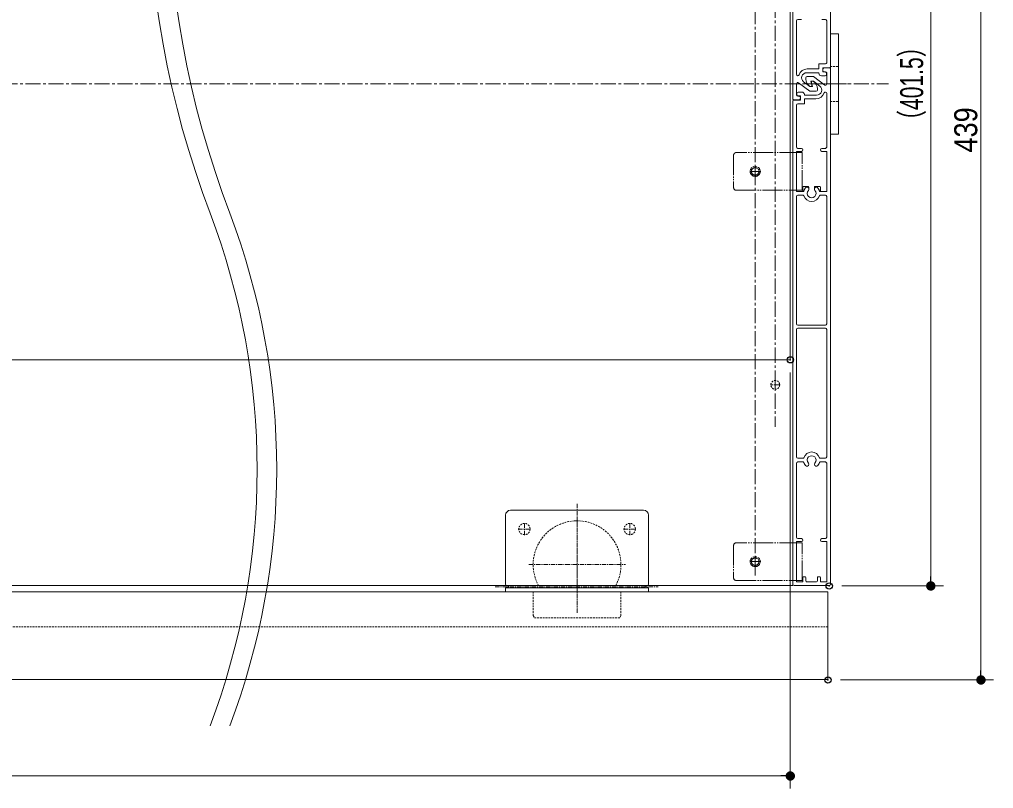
# Model space of a CAD drawing. Units: millimetres, scale not verified. Extents: x -1516 to 1516, y -761 to 761.
# Drawn here: x -387.1 to 1.1, y -213 to 93.8 of the extents above; entities that cross this region are included whole.
import ezdxf
from ezdxf.enums import TextEntityAlignment as Align

# ---------------------------------------------------------------- set-up
doc = ezdxf.new("R2010")
doc.units = ezdxf.units.MM
doc.header["$LTSCALE"] = 5
doc.header["$PDMODE"] = 32
doc.header["$PDSIZE"] = 2.5
for name, pattern in [('USER1', [2.91, 1.76, -0.4, 0.35, -0.4]), ('USER2', [1.11, 0.71, -0.4]), ('USER3', [10.5, 8, -0.5, 0.5, -0.5, 0.5, -0.5]), ('USER4', [9.172222, 5.997222, -1.058333, 1.058333, -1.058333])]:
    doc.linetypes.add(name, pattern=pattern)
for name, color, linetype, lineweight in [('0-1_3一般', 7, 'Continuous', 15), ('0-3_2寸法-1', 7, 'Continuous', 15), ('0-4_0', 7, 'Continuous', 25)]:
    doc.layers.add(name, color=color, linetype=linetype, lineweight=lineweight)
doc.layers.add('0-5_Defpoints', color=7, linetype='Continuous')
doc.styles.add('ＭＳ Ｐゴシック', font='')
doc.styles.get('ＭＳ Ｐゴシック').set_extended_font_data('MS PGothic')

# ---------------------------------------------------------------- blocks, each defined once
blk = doc.blocks.new('グループ-14')
at = {"layer": '0-1_3一般'}
for p, q in [((1915, 440.25), (1931, 440.25)), ((1915, 377.75), (1915, 440.25)), ((1931, 440.25), (1931, 377.75)), ((1915, 302.75), (1915, 377.75)), ((1931, 377.75), (1931, 302.75)), ((1915, 240.25), (1915, 302.75)), ((1931, 302.75), (1931, 240.25)), ((1931, 240.25), (1915, 240.25))]:
    blk.add_line(p, q, dxfattribs=at)
at = {"layer": '0-1_3一般', "linetype": 'USER2'}
for p, q in [((1915, 375.25), (1931, 375.25)), ((1915, 305.25), (1931, 305.25))]:
    blk.add_line(p, q, dxfattribs=at)
at = {"layer": '0-1_3一般', "linetype": 'USER1'}
blk.add_line((1891.06, 340.25), (1950.56, 340.25), dxfattribs=at)
blk = doc.blocks.new('グループ-17')
at = {"layer": '0-1_3一般', "linetype": 'USER3'}
for p, q in [((1722, 198.24), (1722, 133.24)), ((1853.5, 203.24), (1727, 203.24)), ((1847, 128.24), (1847, 203.24)), ((1858.5, 203.24), (1853.5, 203.24)), ((1858.5, 128.24), (1858.5, 203.24)), ((1765, 154.74), (1765, 176.74)), ((1776, 165.74), (1754, 165.74)), ((1727, 128.24), (1853.5, 128.24)), ((1853.5, 128.24), (1858.5, 128.24)), ((1722, -580.01), (1722, -645.01)), ((1853.5, -575.01), (1727, -575.01)), ((1847, -650.01), (1847, -575.01)), ((1765, -623.51), (1765, -601.51)), ((1776, -612.51), (1754, -612.51)), ((1727, -650.01), (1853.5, -650.01))]:
    blk.add_line(p, q, dxfattribs=at)
blk.add_lwpolyline([(1853.5, -650.01), (1858.5, -650.01), (1858.5, -575.01), (1853.5, -575.01)], dxfattribs=at)
for centre, radius in [((1765, 165.74), 10), ((1765, 165.74), 7.5), ((1765, -612.51), 10), ((1765, -612.51), 7.5)]:
    blk.add_circle(centre, radius, dxfattribs=at)
for centre, start, end in [((1727, 198.24), 90, 180), ((1727, 133.24), 180, 270), ((1727, -580.01), 90, 180), ((1727, -645.01), 180, 270)]:
    blk.add_arc(centre, 5, start, end, dxfattribs=at)
blk = doc.blocks.new('グループ-18')
at = {"layer": '0-1_3一般'}
for p, q in [((1840, 1338), (1840, 310)), ((1915, 374), (1915, 1338)), ((1847.5, 466.25), (1847.5, 359)), ((1857, 468.75), (1850, 468.75)), ((1905, 468.75), (1898, 468.75)), ((1907.5, 382.5), (1907.5, 466.25)), ((1868.91, 370), (1892, 370)), ((1892, 380), (1905, 380)), ((1892, 370), (1892, 380)), ((1897, 356.5), (1904.5, 356.5)), ((1907, 359), (1907, 361.5)), ((1847.5, 318.5), (1847.5, 340.61)), ((1874, 335), (1861.45, 344.54)), ((1879.16, 335), (1874, 335)), ((1879.16, 335), (1877.15, 342.5)), ((1889, 328), (1889, 330.5)), ((1852.5, 316), (1850, 316)), ((1855, 311), (1855, 313.5)), ((1841.5, 308.5), (1852.5, 308.5))]:
    blk.add_line(p, q, dxfattribs=at)
for points in [[(1904.5, 364), (1899.5, 364), (1899.5, 372.5), (1913.5, 372.5)], [(1867.51, 362.5), (1892, 362.5), (1892, 361.5)], [(1851.51, 342.6), (1874, 325.5), (1886.5, 325.5)]]:
    blk.add_lwpolyline(points, dxfattribs=at)
for centre, radius, start, end in [((1850, 466.25), 2.5, 90, 180), ((1905, 466.25), 2.5, 0, 90), ((1868.91, 352.5), 17.5, 90, 161.03442), ((1905, 382.5), 2.5, 270, 0), ((1913.5, 374), 1.5, 270, 0), ((1850, 359), 2.5, 180, 341.03442), ((1867.51, 352.5), 10, 90, 232.75146), ((1897, 361.5), 5, 180, 270), ((1904.5, 361.5), 2.5, 0, 90), ((1904.5, 359), 2.5, 270, 0), ((1850, 340.61), 2.5, 52.75146, 180), ((1879.56, 343.15), 2.5, 57.4938, 195), ((1871.5, 330.5), 17.5, 0, 57.4938), ((1850, 318.5), 2.5, 180, 270), ((1852.5, 313.5), 2.5, 0, 90), ((1852.5, 311), 2.5, 270, 0), ((1886.5, 328), 2.5, 270, 0), ((1841.5, 310), 1.5, 180, 270)]:
    blk.add_arc(centre, radius, start, end, dxfattribs=at)
blk = doc.blocks.new('グループ-19')
at = {"layer": '0-1_3一般'}
for p, q in [((1900, 369.5), (1900, 367)), ((1913.5, 372), (1902.5, 372)), ((1915, -657.5), (1915, 370.5)), ((1866, 352.5), (1866, 350)), ((1881, 355), (1868.5, 355)), ((1903.49, 337.9), (1881, 355)), ((1902.5, 364.5), (1905, 364.5)), ((1907.5, 362), (1907.5, 339.89)), ((1875.84, 345.5), (1877.85, 338)), ((1848, 321.5), (1848, 319)), ((1858, 324), (1850.5, 324)), ((1850.5, 316.5), (1855.5, 316.5)), ((1855.5, 316.5), (1855.5, 308)), ((1863, 318), (1863, 319)), ((1887.49, 318), (1863, 318)), ((1907.5, 214.25), (1907.5, 321.5)), ((1840, 306.5), (1840, -657.5)), ((1855.5, 308), (1841.5, 308)), ((1847.5, 298), (1847.5, 214.25)), ((1857, 205.75), (1847.5, 205.75)), ((1847.5, 205.75), (1847.5, 125.75)), ((1850, 211.75), (1857, 211.75)), ((1898, 211.75), (1905, 211.75)), ((1860, 125.75), (1847.5, 125.75)), ((1850, 118.25), (1860.54, 118.25)), ((1860, 134.25), (1860, 125.75)), ((1866, 135.75), (1861.5, 135.75)), ((1870.48, 135.75), (1866, 135.75)), ((1871.98, 130.48), (1871.98, 134.25)), ((1883.02, 130.48), (1883.02, 134.25)), ((1884.52, 135.75), (1889, 135.75)), ((1893.5, 135.75), (1889, 135.75)), ((1894.46, 118.25), (1905, 118.25)), ((1847.5, 115.75), (1847.5, -138.5)), ((1907.5, -138.5), (1907.5, 115.75)), ((1847.5, -149.5), (1847.5, -403.75)), ((1905, -141), (1850, -141)), ((1850, -147), (1905, -147)), ((1907.5, -403.75), (1907.5, -149.5)), ((1860.54, -406.25), (1850, -406.25)), ((1905, -406.25), (1894.46, -406.25)), ((1847.5, -416.25), (1847.5, -564)), ((1850, -413.75), (1860.54, -413.75)), ((1894.46, -413.75), (1905, -413.75)), ((1907.5, -564), (1907.5, -416.25)), ((1847.5, -572.5), (1847.5, -652.5)), ((1847.5, -572.5), (1857, -572.5)), ((1857, -566.5), (1850, -566.5)), ((1898, -566.5), (1905, -566.5)), ((1842.5, -660), (1912.5, -660)), ((1860, -652.5), (1847.5, -652.5)), ((1860, -644), (1860, -652.5)), ((1864.5, -642.5), (1861.5, -642.5)), ((1866, -651), (1866, -644)), ((1867.5, -652.5), (1887.5, -652.5)), ((1889, -644), (1889, -651)), ((1893.5, -642.5), (1890.5, -642.5)), ((1895, -652.5), (1895, -644)), ((1895, -652.5), (1907.5, -652.5))]:
    blk.add_line(p, q, dxfattribs=at)
at = {"layer": '0-1_3一般', "linetype": 'USER3'}
for p, q in [((1861.69, 125.75), (1860, 125.75)), ((1866, 133.48), (1866, 135.75)), ((1889, 135.75), (1889, 133.48)), ((1895, 125.75), (1893.31, 125.75))]:
    blk.add_line(p, q, dxfattribs=at)
at = {"layer": '0-1_3一般'}
for points in [[(1875.84, 345.5), (1881, 345.5), (1893.55, 335.96)], [(1886.09, 310.5), (1863, 310.5), (1863, 300.5), (1850, 300.5)], [(1907.5, 125.75), (1907.5, 205.75), (1898, 205.75)], [(1907.5, 125.75), (1895, 125.75), (1895, 134.25)], [(1907.5, -652.5), (1907.5, -572.5), (1898, -572.5)]]:
    blk.add_lwpolyline(points, dxfattribs=at)
for centre, radius, start, end in [((1902.5, 369.5), 2.5, 90, 180), ((1913.5, 370.5), 1.5, 0, 90), ((1868.5, 352.5), 2.5, 90, 180), ((1883.5, 350), 17.5, 180, 237.4938), ((1902.5, 367), 2.5, 180, 270), ((1905, 362), 2.5, 0, 90), ((1875.44, 337.35), 2.5, 237.4938, 15), ((1887.49, 328), 10, 270, 52.75146), ((1905, 339.89), 2.5, 232.75146, 0), ((1850.5, 321.5), 2.5, 90, 180), ((1850.5, 319), 2.5, 180, 270), ((1858, 319), 5, 0, 90), ((1886.09, 328), 17.5, 270, 341.03443), ((1905, 321.5), 2.5, 0, 161.03442), ((1841.5, 306.5), 1.5, 90, 180), ((1850, 298), 2.5, 90, 180), ((1850, 214.25), 2.5, 180, 270), ((1905, 214.25), 2.5, 270, 0), ((1857, 208.75), 3, 0, 90), ((1857, 208.75), 3, 270, 0), ((1898, 208.75), 3, 90, 180), ((1898, 208.75), 3, 180, 270), ((1850, 115.75), 2.5, 90, 180), ((1861.5, 134.25), 1.5, 90, 180), ((1860.54, 116.75), 1.5, 17.20399, 90), ((1877.5, 122), 16.25, 197.20399, 342.79601), ((1877.5, 122), 8.75, 138.28389, 41.71611), ((1870.48, 134.25), 1.5, 0, 90), ((1867.98, 130.48), 4, 318.28389, 0), ((1884.52, 134.25), 1.5, 90, 180), ((1887.02, 130.48), 4, 180, 221.71611), ((1894.46, 116.75), 1.5, 90, 162.79601), ((1893.5, 134.25), 1.5, 0, 90), ((1905, 115.75), 2.5, 0, 90), ((1850, -138.5), 2.5, 180, 270), ((1850, -149.5), 2.5, 90, 180), ((1905, -138.5), 2.5, 270, 0), ((1905, -149.5), 2.5, 0, 90), ((1850, -403.75), 2.5, 180, 270), ((1860.54, -404.75), 1.5, 270, 342.79601), ((1877.5, -410), 16.25, 17.20399, 162.79601), ((1877.5, -410), 8.75, 318.28389, 221.71611), ((1894.46, -404.75), 1.5, 197.20399, 270), ((1905, -403.75), 2.5, 270, 0), ((1850, -416.25), 2.5, 90, 180), ((1860.54, -415.25), 1.5, 17.20399, 90), ((1877.5, -410), 16.25, 197.20399, 229.4302), ((1867.98, -418.48), 4, 254.76187, 41.71611), ((1887.02, -418.48), 4, 138.28389, 285.23813), ((1877.5, -410), 16.25, 310.5698, 342.79601), ((1894.46, -415.25), 1.5, 90, 162.79601), ((1905, -416.25), 2.5, 0, 90), ((1850, -564), 2.5, 180, 270), ((1857, -569.5), 3, 0, 90), ((1857, -569.5), 3, 270, 0), ((1898, -569.5), 3, 90, 180), ((1898, -569.5), 3, 180, 270), ((1905, -564), 2.5, 270, 0), ((1842.5, -657.5), 2.5, 180, 270), ((1861.5, -644), 1.5, 90, 180), ((1864.5, -644), 1.5, 0, 90), ((1867.5, -651), 1.5, 180, 270), ((1887.5, -651), 1.5, 270, 0), ((1890.5, -644), 1.5, 90, 180), ((1893.5, -644), 1.5, 0, 90), ((1912.5, -657.5), 2.5, 270, 0)]:
    blk.add_arc(centre, radius, start, end, dxfattribs=at)
at = {"layer": '0-1_3一般', "linetype": 'USER3'}
for centre, radius, start, end in [((1877.5, 122), 16.25, 135.04746, 166.65764), ((1877.5, 122), 16.25, 130.5698, 135.04746), ((1867.98, 130.48), 4, 0, 105.23813), ((1887.02, 130.48), 4, 74.76187, 180), ((1877.5, 122), 16.25, 44.95254, 49.4302), ((1877.5, 122), 16.25, 13.34236, 44.95254)]:
    blk.add_arc(centre, radius, start, end, dxfattribs=at)
blk = doc.blocks.new('グループ-20')
at = {"layer": '0-1_3一般', "linetype": 'USER1'}
for p, q in [((1410, -497.37), (1410, -531)), ((1410, -714.75), (1410, -522.25)), ((1305, -559.88), (1305, -535.12)), ((1410, -530.4), (1410, -705.4)), ((1410, -531), (1410, -619)), ((1515, -559.88), (1515, -535.12)), ((1292.63, -547.5), (1317.38, -547.5)), ((1502.63, -547.5), (1527.38, -547.5)), ((1313.75, -618.5), (1506.25, -618.5)), ((1246.71, -662.5), (1571.71, -662.5))]:
    blk.add_line(p, q, dxfattribs=at)
at = {"layer": '0-1_3一般'}
for p, q in [((1267.5, -657.5), (1267.5, -520)), ((1277.5, -510), (1542.5, -510)), ((1552.5, -520), (1552.5, -657.5)), ((1332.97, -660), (1270, -660)), ((1276.16, -660), (1543.84, -660)), ((1276.16, -660), (1543.84, -660)), ((1487.03, -660), (1332.97, -660)), ((1550, -660), (1487.03, -660)), ((1267.5, -672.5), (1267.5, -665)), ((1267.5, -665), (1552.5, -665)), ((1267.5, -672.5), (1322.5, -672.5)), ((1322.5, -672.5), (1497.5, -672.5)), ((1497.5, -672.5), (1552.5, -672.5)), ((1552.5, -672.5), (1552.5, -665))]:
    blk.add_line(p, q, dxfattribs=at)
at = {"layer": '0-1_3一般', "linetype": 'USER3'}
blk.add_line((1405, -531), (1410, -531), dxfattribs=at)
at = {"layer": '0-1_3一般', "linetype": 'USER2'}
for p, q in [((1322.5, -720.17), (1322.5, -672.5)), ((1497.5, -720.17), (1497.5, -672.5)), ((1322.5, -720.17), (1325, -724.5)), ((1325, -724.5), (1495, -724.5)), ((1497.5, -720.17), (1495, -724.5))]:
    blk.add_line(p, q, dxfattribs=at)
at = {"layer": '0-1_3一般'}
for points in [[(1267.5, -665), (1276.16, -660), (1543.84, -660)], [(1276.16, -660), (1543.84, -660), (1552.5, -665)]]:
    blk.add_lwpolyline(points, dxfattribs=at)
at = {"layer": '0-1_3一般', "linetype": 'USER2'}
for centre in [(1305, -547.5), (1515, -547.5)]:
    blk.add_circle(centre, 11.25, dxfattribs=at)
at = {"layer": '0-1_3一般'}
for centre, radius, start, end in [((1277.5, -520), 10, 90, 180), ((1542.5, -520), 10, 0, 90), ((1270, -657.5), 2.5, 180, 270), ((1550, -657.5), 2.5, 270, 0)]:
    blk.add_arc(centre, radius, start, end, dxfattribs=at)
at = {"layer": '0-1_3一般', "linetype": 'USER2'}
for start, end in [(90, 208.31285), (331.68715, 90)]:
    blk.add_arc((1410, -618.5), 87.5, start, end, dxfattribs=at)
blk = doc.blocks.new('グループ-21')
at = {"layer": '0-1_3一般', "linetype": 'USER4'}
blk.add_line((1805, 1006.65), (1805, -343.35), dxfattribs=at)
at = {"layer": '0-1_3一般', "linetype": 'USER1'}
for p, q in [((1805, -269.62), (1805, -250.37)), ((1814.63, -260), (1795.38, -260))]:
    blk.add_line(p, q, dxfattribs=at)
at = {"layer": '0-1_3一般'}
for p, q in [((1820, -660), (-1975, -660)), ((1695, -660), (-1830, -660)), ((1840, -660), (1820, -660)), ((1840, -657.5), (1840, -660)), ((-2045, -672.5), (1910, -672.5)), ((1910, -672.5), (1910, -742.5)), ((1910, -742.5), (1910, -847.5)), ((1910, -847.5), (-2045, -847.5))]:
    blk.add_line(p, q, dxfattribs=at)
at = {"layer": '0-1_3一般', "linetype": 'USER2'}
blk.add_line((-2045, -742.5), (1910, -742.5), dxfattribs=at)
at = {"layer": '0-1_3一般'}
blk.add_lwpolyline([(-1970, 560), (1835, 560), (1835, -210), (-1970, -210)], close=True, dxfattribs=at)
at = {"layer": '0-1_3一般', "linetype": 'USER2'}
blk.add_circle((1805, -260), 8.75, dxfattribs=at)
blk = doc.blocks.new('グループ-23')
at = {"layer": '0-1_3一般'}
for centre, radius, start, end in [((2477.09, 764.49), 1923.47, 159.23274, 200.76726), ((2516.2, 764.49), 1923.47, 159.23274, 200.76726), ((-669.58, -428.76), 1441.85, 339.23274, 20.76726), ((-630.47, -428.76), 1441.85, 339.23274, 20.76726)]:
    blk.add_arc(centre, radius, start, end, dxfattribs=at)
blk = doc.blocks.new('グループ-24')
at = {"layer": '0-1_3一般', "linetype": 'USER4'}
for p, q in [((1765, 1314.78), (1765, -640.22)), ((-2166, 340.5), (2031, 340.5))]:
    blk.add_line(p, q, dxfattribs=at)
at = {"layer": '0-1_3一般'}
for name in ['グループ-23', 'グループ-21', 'グループ-18', 'グループ-17', 'グループ-14', 'グループ-19', 'グループ-20']:
    blk.add_blockref(name, (0, 0), dxfattribs=at)
blk = doc.blocks.new('_Dot')
at = {"layer": '0-4_0'}
blk.add_line((-2.5, 0), (-5, 0), dxfattribs=at)
for points in [[(0, 0), (-2.5, 0), (-2.48, 0.313)], [(0, 0), (-2.48, -0.313), (-2.5, 0)], [(0, 0), (-2.48, 0.313), (-2.421, 0.622)], [(0, 0), (-2.421, -0.622), (-2.48, -0.313)], [(0, 0), (-2.421, 0.622), (-2.324, 0.92)], [(0, 0), (-2.324, -0.92), (-2.421, -0.622)], [(0, 0), (-2.324, 0.92), (-2.191, 1.204)], [(0, 0), (-2.191, -1.204), (-2.324, -0.92)], [(0, 0), (-2.191, 1.204), (-2.023, 1.469)], [(0, 0), (-2.023, -1.469), (-2.191, -1.204)], [(0, 0), (-2.023, 1.469), (-1.822, 1.711)], [(0, 0), (-1.822, -1.711), (-2.023, -1.469)], [(0, 0), (-1.822, 1.711), (-1.594, 1.926)], [(0, 0), (-1.594, -1.926), (-1.822, -1.711)], [(0, 0), (-1.594, 1.926), (-1.34, 2.111)], [(0, 0), (-1.34, -2.111), (-1.594, -1.926)], [(0, 0), (-1.34, 2.111), (-1.064, 2.262)], [(0, 0), (-1.064, -2.262), (-1.34, -2.111)], [(0, 0), (-1.064, 2.262), (-0.773, 2.378)], [(0, 0), (-0.773, -2.378), (-1.064, -2.262)], [(0, 0), (-0.773, 2.378), (-0.468, 2.456)], [(0, 0), (-0.468, -2.456), (-0.773, -2.378)], [(0, 0), (-0.468, 2.456), (-0.157, 2.495)], [(0, 0), (-0.157, -2.495), (-0.468, -2.456)], [(0, 0), (-0.157, 2.495), (0.157, 2.495)], [(0, 0), (0.157, -2.495), (-0.157, -2.495)], [(0, 0), (0.157, 2.495), (0.468, 2.456)], [(0, 0), (0.468, 2.456), (0.773, 2.378)], [(0, 0), (0.773, 2.378), (1.064, 2.262)], [(0, 0), (1.064, 2.262), (1.34, 2.111)], [(0, 0), (1.34, 2.111), (1.594, 1.926)], [(0, 0), (1.594, 1.926), (1.822, 1.711)], [(0, 0), (1.822, 1.711), (2.023, 1.469)], [(0, 0), (2.023, 1.469), (2.191, 1.204)], [(0, 0), (2.191, 1.204), (2.324, 0.92)], [(0, 0), (2.324, 0.92), (2.421, 0.622)], [(0, 0), (2.421, 0.622), (2.48, 0.313)], [(0, 0), (2.48, 0.313), (2.5, 0)], [(0, 0), (0.468, -2.456), (0.157, -2.495)], [(0, 0), (0.773, -2.378), (0.468, -2.456)], [(0, 0), (1.064, -2.262), (0.773, -2.378)], [(0, 0), (1.34, -2.111), (1.064, -2.262)], [(0, 0), (1.594, -1.926), (1.34, -2.111)], [(0, 0), (1.822, -1.711), (1.594, -1.926)], [(0, 0), (2.023, -1.469), (1.822, -1.711)], [(0, 0), (2.191, -1.204), (2.023, -1.469)], [(0, 0), (2.324, -0.92), (2.191, -1.204)], [(0, 0), (2.421, -0.622), (2.324, -0.92)], [(0, 0), (2.48, -0.313), (2.421, -0.622)], [(0, 0), (2.5, 0), (2.48, -0.313)]]:
    blk.add_solid(points, dxfattribs=at)

msp = doc.modelspace()

# ---------------------------------------------------------------- linework, layer by layer
at = {"layer": '0-3_2寸法-1'}
for p, q in [((-23.875, -128.448), (-23.875, 265.548)), ((-3.875, -165.948), (-3.875, 265.548)), ((-79.875, -47), (-79.875, -213)), ((-59.375, -132.2), (-18.875, -132.2)), ((-59.875, -169.7), (1.125, -169.7)), ((-83.627, -208), (-837.123, -208))]:
    msp.add_line(p, q, dxfattribs=at)
at = {"layer": '0-5_Defpoints'}
for p in [(-79.875, -42), (-64.375, -132.2), (-64.875, -169.7)]:
    msp.add_point(p, dxfattribs=at)

# ---------------------------------------------------------------- block references
at = {"layer": '0-1_3一般', "xscale": 0.2, "yscale": 0.2}
msp.add_blockref('グループ-24', (-446.875, 0), dxfattribs=at)
at = {"layer": '0-3_2寸法-1', "xscale": 0.7503418, "yscale": 0.7503418, "rotation": 270}
for p in [(-23.875, -132.2), (-3.875, -169.7)]:
    msp.add_blockref('_Dot', p, dxfattribs=at)
at = {"layer": '0-3_2寸法-1', "xscale": 0.7503418, "yscale": 0.7503418}
msp.add_blockref('_Dot', (-79.875, -208), dxfattribs=at)

# ---------------------------------------------------------------- texts
at = {"layer": '0-3_2寸法-1', "style": 'ＭＳ Ｐゴシック'}
for s, height, width, p in [('（401.5）', 9.171, 0.7, (-24.171, 48.884)), ('439', 9.164, 0.9, (-2.611, 40.701))]:
    msp.add_text(s, height=height, rotation=90, dxfattribs=dict(at, width=width)).set_placement(p, align=Align.BOTTOM_LEFT)

doc.saveas('drawing.dxf')
